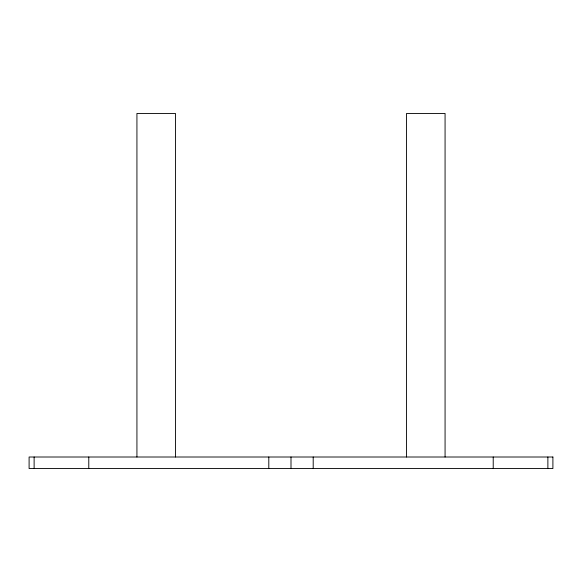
<?xml version="1.0" encoding="UTF-8"?>
<svg xmlns="http://www.w3.org/2000/svg" width="582" height="582" viewBox="0 0 582 582"><rect width="100%" height="100%" fill="white"/><g stroke="black" fill="none" stroke-linecap="round" stroke-linejoin="round"><path stroke-width="0.87" d="M547.88 457.008L547.88 468.561M493.216 457.008L493.216 468.561M445.07 457.008L445.07 113.439L406.549 113.439L406.549 457.008M313.196 457.008L313.196 468.561M291 457.008L291 468.561M268.804 457.008L268.804 468.561M175.451 457.008L175.451 113.439L136.93 113.439L136.93 457.008M88.784 457.008L88.784 468.561M34.12 457.008L34.12 468.561M552.9 457.008L29.1 457.008L29.1 468.561L552.9 468.561L552.9 457.008"/></g></svg>
